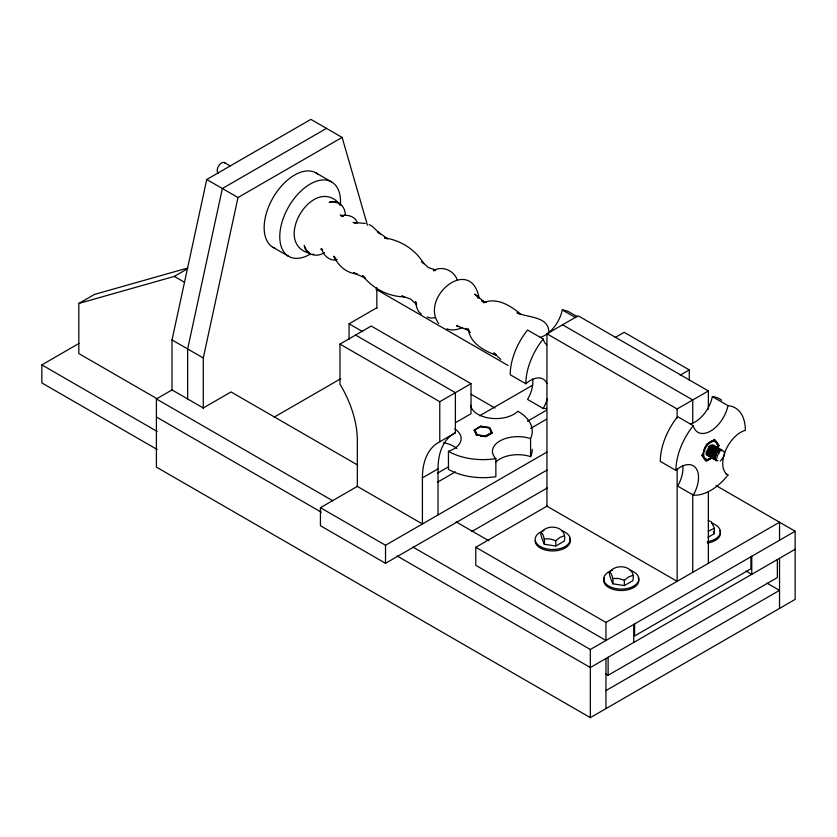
<?xml version="1.0" encoding="UTF-8"?>
<svg xmlns="http://www.w3.org/2000/svg" width="837" height="837" viewBox="0 0 837 837"><rect width="100%" height="100%" fill="white"/><g stroke="black" fill="none" stroke-linecap="round" stroke-linejoin="round"><path stroke-width="1.26" d="M706.156 451.331L706.742 454.972L709.504 455.83L708.5 455.903C704.681 453.769 707.579 447.826 710.749 446.309M712.852 455.359L714.672 451.352L718.104 449.626M715.457 456.866L716.566 453.8M717.591 448.224L718.125 444.981L717.591 443.715L713.553 439.373M172.024 390.649L172.024 339.937L206.739 179.495L310.883 119.367L342.124 137.404L367.443 225.174M203.276 408.686L203.276 357.985L237.99 197.532L342.124 137.404M704.963 447.104L703.614 450.871M707.809 451.363L709.473 448.339L712.067 446.665M710.414 452.869L712.078 449.846L713.794 448.486M718.125 447.931L719.056 445.514L714.85 439.53L706.428 444.384L702.222 455.234L706.428 461.218L712.747 457.577M474.265 430.406L474.945 430.009L477.142 434.748L476.651 435.533L474.265 430.406L480.961 426.535L489.164 427.812L492.051 433.147L486.621 436.286M708.259 447.167C709.713 445.022 713.951 443.432 714.997 446.759M717.278 452.848L719.883 451.174M719.412 452.817L717.299 455.579L716.817 458.488M541.215 532.259C548.528 522.811 568.187 526.912 564.211 541.152L555.799 546.017L544.301 544.238C535.565 524.349 545.954 534.048 544.301 544.238M555.799 546.017L555.799 540.681L560.005 537.385L564.211 535.816M609.775 571.849C617.089 562.391 636.748 566.503 632.772 580.742L624.36 585.597L612.862 583.818C604.126 563.939 614.515 573.638 612.862 583.818M624.36 585.597L624.36 580.261L628.566 576.965L632.772 575.406M720.301 460.967C733.662 447.429 711.042 446.822 716.085 460.612L717.926 460.716M712.256 440.639L708.343 442.888M712.256 457.473L705.497 460.685L701.688 455.15M708.186 531.171L714.348 528.304L711.46 521.89L708.186 520.499M712.486 447.732L709.483 451.07L709.274 454.648M715.091 449.239L712.088 452.576L711.879 456.155M326.503 128.385L222.36 188.513L187.645 348.966L187.645 399.667M157.576 399.029L78.824 353.559L78.824 303.454L94.445 294.436L187.404 268.091M78.824 303.454L174.295 276.398L187.676 268.667M157.157 449.5L41.85 382.927L41.85 364.89L79.044 343.411M716.137 485.617L795.15 531.233L795.15 599.386L590.336 717.633L156.404 467.109L156.404 398.956L172.024 389.937L203.276 407.975L231.043 391.946L357.734 465.09M349.071 339.267L349.071 323.804L376.838 307.765M339.968 344.091L439.77 401.708L439.77 441.79A77.203 44.57 60 0 0 422.413 477.864L422.413 523.962L357.326 486.391L357.326 440.293A77.203 44.57 60 0 0 339.968 384.173L339.968 344.091L371.209 326.043L471.011 383.67L471.011 413.729L455.391 422.748M274.274 417.088L340.774 378.701M677.123 469.044L677.123 581.338L546.938 506.186L546.938 333.817L578.189 315.779L708.364 390.942L708.364 409.22M439.77 401.708L471.011 383.67M546.99 470.08L385.522 563.301L320.435 525.73L320.435 507.693L357.692 486.171M479.643 415.769L532.719 385.125M615.153 337.531L624.182 332.32L689.269 369.902L689.269 380.207M439.77 441.79L455.391 432.771L455.391 392.689L355.589 335.072M477.142 434.748L485.355 436.014L491.361 432.551M422.413 477.864L438.033 468.846A77.203 44.57 60 0 1 455.391 432.771M437.427 473.208L448.674 466.722M527.383 421.273L546.498 410.245M437.364 482.269L455.359 471.88M530.689 428.387L546.435 419.295M320.435 507.693L385.522 545.264L546.99 452.043M680.24 375.112L689.269 369.902M546.938 333.817L677.123 408.979L708.364 390.942M471.702 531.589L547.293 487.95M779.529 540.252L779.529 522.215L605.957 622.425L605.957 640.472L475.782 565.31L475.782 547.272L547.293 505.987M708.039 537.281L714.348 533.64L714.348 528.304M412.923 547.053L590.336 649.491L795.15 531.233M795.15 549.271L590.336 667.528L397.104 555.967M605.862 673.984L608.122 675.292L777.364 577.582L777.364 559.545M605.957 690.577L779.529 590.367L767.09 583.18M324.505 252.502C317.317 257.744 305.515 255.222 304.25 245.503L306.279 249.981L309.512 252.983M462.38 327.476C457.651 329.851 451.771 330.856 446.749 328.815M718.575 450.421C715.781 451.31 713.406 454.753 714.474 457.661M711.419 456.96L709.577 456.856C705.455 452.807 713.971 442.25 717.602 448.255M712.716 457.713L710.885 457.598C706.752 453.56 715.279 443.003 718.899 449.009M714.024 458.467L712.182 458.352C708.594 454.46 715.06 445.221 719.715 448.768M715.321 459.22L713.49 459.105C709.357 455.066 717.884 444.51 721.504 450.515M716.629 459.973L714.788 459.858C711.199 455.966 717.665 446.728 722.321 450.275M337.217 259.648C330.144 261.573 323.5 255.745 321.795 249.164M435.742 270.456L433.388 270.696C442.114 265.308 453.895 270.508 457.148 279.704M486.109 302.345L483.137 302.638C497.011 297.281 509.796 305.181 520.457 313.938L516.952 312.86C528.116 317.893 549.135 315.999 548.915 332.885M435.209 317.704L430.888 318.133L427.173 316.982M544.301 538.902L550.045 538.923L555.799 540.681M612.862 578.482L618.606 578.503L624.36 580.261M714.672 448.161L715.499 448.119M480.773 426.64L488.389 427.822M480.459 436.129L483.001 436.516M365.319 223.416L353.12 222.454L356.07 223.374M312.839 254.082L313.718 254.281M709.127 456.343L708.28 456.102C704.147 452.053 712.674 441.507 716.294 447.502M337.196 202.889L334.036 201.905L329.14 202.397C337.593 198.84 345.88 206.718 345.189 215.266M343.034 216.354L341.088 215.747C347.219 214.126 355.327 216.364 357.451 222.935M322.705 249.541L320.791 248.945L322.412 250.096M309.617 253.297C271.021 243.305 313.781 172.788 340.23 204.678M459.157 326.576L456.479 325.75L467.757 330.05L465.916 328.345L470.373 332.467M486.381 302.419L481.714 300.975L484.11 301.718L474.757 294.101L476.808 296.005M435.376 269.828L428.534 267.652L421.566 261.51L423.804 263.582C415.246 249.384 400.714 240.25 384.445 237.865L387.761 238.89L377.487 231.493L380.165 233.983L372.141 226.168L369.075 224.578M343.107 216.239L340.397 214.994L341.862 216.354M577.279 316.7L569.474 312.191A49.09 28.343 -60 0 0 562.286 309.962A25.413 14.668 -60 0 1 540.273 337.342M562.286 309.962L575.668 317.694M690.368 424.003A25.413 14.668 -60 0 0 712.371 396.623L727.991 405.642A49.09 28.343 -60 0 1 745.348 430.333A25.413 14.668 -60 0 0 725.135 451.666A25.413 14.668 -60 0 0 727.991 475.071A49.09 28.343 -60 0 1 693.277 495.106L677.656 486.088A25.413 14.668 -60 0 0 682.772 465.759M316.009 172.935L331.63 181.953M562.569 324.798L692.743 399.96L692.743 422.675M546.781 344.928A25.413 14.668 -60 0 1 543.192 339.027L527.572 330.008A49.09 28.343 -60 0 0 510.214 374.746L525.835 383.764A25.413 14.668 -60 0 1 547.084 383.597M727.991 405.642A25.413 14.668 -60 0 1 710.634 431.045A25.413 14.668 -60 0 1 693.277 425.677L677.656 416.659A49.09 28.343 -60 0 0 660.299 461.396L675.919 470.415A25.413 14.668 -60 0 1 696.133 468.417A25.413 14.668 -60 0 1 693.277 495.106M717.068 444.374L719.056 445.514M224.598 162.681L230.259 165.946M725.763 473.784L727.991 475.071M206.739 179.495L237.99 197.532M375.907 289.194L508.122 365.528M273.05 247.344L288.671 256.363M546.666 408.477A49.09 28.343 -60 0 1 543.192 408.456L527.572 399.437A25.413 14.668 -60 0 0 532.677 379.109M349.071 323.804L362.641 331.64M471.231 394.332L494.991 408.048M746.102 571.064L751.762 574.328L751.762 556.291M174.295 276.398L184.475 282.278M172.024 339.937L203.276 357.985M456.144 521.901L488.944 540.838M475.782 547.272L605.957 622.425M156.404 398.956L332.687 500.735M156.404 416.993L321.387 512.254M41.85 364.89L157.157 431.463M416.648 304.584L410.465 298.945L401.655 295.984L404.574 296.884C388.002 296.58 372.821 288.556 362.63 275.666L365.173 278.02L353.632 272.82L357.127 273.898C346.047 273.239 338.305 265.455 333.618 256.237L335.888 258.34M338.242 203.213L340.669 205.452M421.409 314.168L418.51 311.479L416.69 307.451L415.529 301.634L416.502 303.779M500.788 359.491L493.82 352.911L496.519 355.411C483.587 350.557 470.363 343.442 468.061 328.742L469.295 331.462M438.693 323.532C419.421 297.083 470.98 254.553 479.203 298.349M713.323 531.422L714.348 533.64M489.666 428.021L492.051 433.147M705.968 453.811L706.344 454.742M477.896 297.857L477.488 295.859L477.739 297.92M485.355 436.014L485.533 436.914M707.652 452.357L707.704 453.225M779.529 558.3L779.529 608.405M750.894 556.793L750.894 568.815L634.592 635.963L634.592 623.931M708.364 491.486L708.364 563.301M692.743 494.217L692.743 572.32M677.123 408.979L677.123 418.123M633.724 624.433L633.724 642.471M608.122 657.254L608.122 675.292M605.957 658.51L605.957 708.615M590.336 649.491L590.336 717.633M470.54 405.171A25.413 14.668 0 0 0 490.356 418.228A25.413 14.668 0 0 0 517.873 411.239A49.09 28.343 0 0 1 530.574 438.609L530.574 456.646A25.413 14.668 0 0 0 495.86 462.024M530.574 438.609A25.413 14.668 0 0 0 499.898 440.942A25.413 14.668 0 0 0 495.86 458.655L495.86 476.692A49.09 28.343 0 0 1 448.444 469.358L448.444 451.321A25.413 14.668 0 0 0 454.836 428.931M438.033 468.846L438.033 514.943M385.522 545.264L385.522 563.301M376.838 287.666L376.838 308.476M525.835 383.764A49.09 28.343 -60 0 1 543.192 339.027M547.262 398.872A25.413 14.668 -60 0 1 543.192 408.456M712.444 457.107A9.845 5.681 -60 0 1 703.697 455.077A9.845 5.681 -60 0 1 711.241 442.02A9.845 5.681 -60 0 1 717.361 448.569M712.371 396.623A49.09 28.343 -60 0 1 721.609 400.232M675.919 470.415A49.09 28.343 -60 0 1 693.277 425.677M274.996 248.275A42.959 24.796 -60 0 1 273.05 197.741A42.959 24.796 -60 0 1 317.798 174.159M310.15 254.228A42.959 24.796 -60 0 1 279.788 235.542A42.959 24.796 -60 0 1 312.138 183.01A42.959 24.796 -60 0 1 340.377 205.138M218.467 173.311A6.141 3.547 -60 0 1 218.886 165.538A6.141 3.547 -60 0 1 225.289 163.32M532.248 449.312A49.09 28.343 0 0 1 530.574 456.646M443.579 442.7A25.413 14.668 0 0 1 456.866 448.506M495.86 458.655A49.09 28.343 0 0 1 448.444 451.321M638.223 577.771A17.556 10.128 0 0 1 621.274 590.524A17.556 10.128 0 0 1 604.324 577.771M630.052 570.185A17.556 10.128 0 0 1 634.718 585.471A17.556 10.128 0 0 1 607.829 585.471A17.556 10.128 0 0 1 612.496 570.185M711.628 523.083A17.556 10.128 0 0 1 720.249 533.179A17.556 10.128 0 0 1 707.391 541.644M719.81 530.668A17.556 10.128 0 0 1 707.391 543.077M569.662 538.191A17.556 10.128 0 0 1 555.004 550.861A17.556 10.128 0 0 1 535.167 540.807M561.491 530.606A17.556 10.128 0 0 1 566.157 545.891A17.556 10.128 0 0 1 539.269 545.891A17.556 10.128 0 0 1 543.935 530.606M480.773 426.148L474.265 429.904L476.651 435.031L485.533 436.412L492.051 432.656L489.666 427.519L480.773 426.148"/></g></svg>
